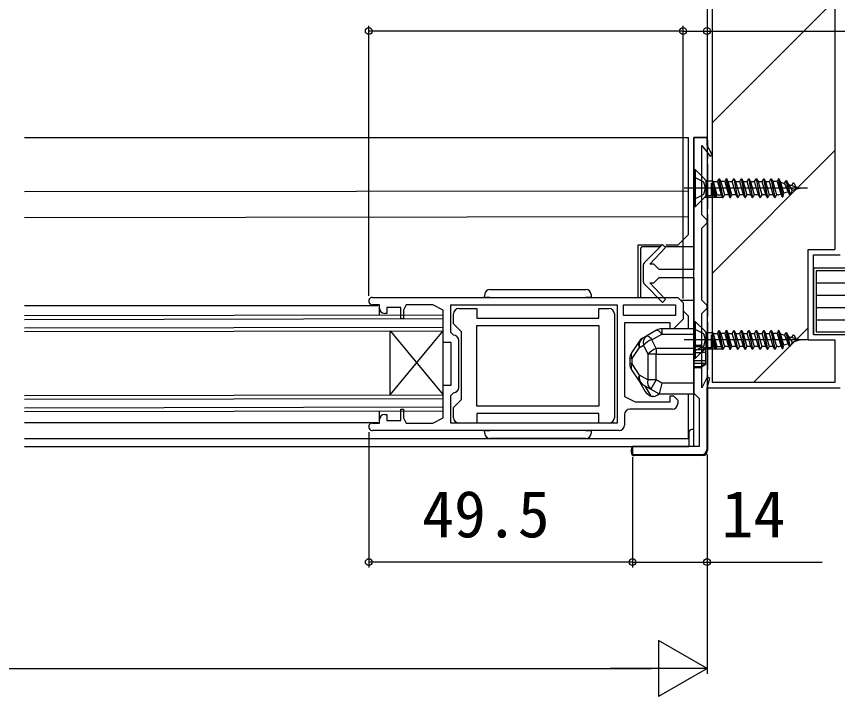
# Model space of a CAD drawing. Units: millimetres, scale not verified. Extents: x -525 to 525, y -780 to 776.
# Drawn here: x 80.4 to 234.5, y -612 to -484.4 of the extents above; entities that cross this region are included whole.
import ezdxf
from ezdxf.enums import TextEntityAlignment as Align

# ---------------------------------------------------------------- set-up
doc = ezdxf.new("R2010")
doc.units = ezdxf.units.MM
doc.header["$LTSCALE"] = 4
for name, color, linetype in [('0-2_YKK_11', 7, 'Continuous'), ('0-3_YKK_12', 2, 'Continuous'), ('0-4_YKK_13', 4, 'Continuous'), ('0-6_YKK_D', 6, 'Continuous'), ('0-8_YSS_K', 3, 'Continuous'), ('0-9_YSS_KE', 3, 'Continuous')]:
    doc.layers.add(name, color=color, linetype=linetype)
doc.styles.add('ＭＳ ゴシック', font='')
doc.styles.get('ＭＳ ゴシック').set_extended_font_data('MS Gothic')

msp = doc.modelspace()

# ---------------------------------------------------------------- linework, layer by layer
at = {"layer": '0-2_YKK_11'}
for p, q in [((207.501, -565.1), (207.501, -507.1)), ((198.001, -531.259), (198.001, -533.941)), ((192.601, -540.199), (192.601, -559.699)), ((163.401, -553.999), (163.401, -545.199)), ((194.501, -559.099), (194.501, -561.099)), ((203.501, -558.099), (195.501, -558.099)), ((193.501, -562.099), (147.201, -562.099))]:
    msp.add_line(p, q, dxfattribs=at)
for points in [[(207.501, -507.1), (207.501, -531.85), (201.001, -531.85), (200.501, -531.35), (200.001, -530.85), (199.283, -530.85), (202.197, -527.718), (201.619, -527.165), (198.287, -530.558)], [(210.001, -565.6), (210.001, -554.1), (210.499, -552.29), (210.042, -552.11), (209.001, -554.1), (209.001, -540.1), (209.501, -539.6), (210.001, -539.1), (210.001, -538.6), (209.501, -538.1), (209.001, -537.6), (209.001, -524.1), (209.501, -523.6), (210.001, -523.1), (210.001, -522.6), (209.501, -522.1), (209.001, -521.6), (209.001, -508.6), (210.565, -510.617), (210.978, -510.344), (210.001, -508.6), (210.001, -507.1), (207.501, -507.1)], [(198.287, -534.641), (201.619, -538.034), (202.197, -537.481), (199.283, -534.35), (200.001, -534.35), (200.501, -533.85), (201.001, -533.35), (207.501, -533.35), (207.501, -555.1), (208.001, -555.6), (208.501, -556.1), (208.501, -565.1), (196.001, -565.1), (196.001, -566.6), (209.001, -566.6)], [(147.201, -537.099), (204.501, -537.099), (205.501, -538.099), (205.501, -541.199), (203.701, -542.999), (203.101, -542.999), (203.101, -541.899), (194.501, -541.899), (194.501, -555.699), (196.501, -556.699), (203.101, -556.699), (203.101, -555.599), (203.701, -555.599), (204.501, -556.399), (204.501, -557.099)], [(148.501, -539.099), (148.501, -538.499), (147.201, -538.499)], [(149.501, -559.099), (149.901, -559.099), (149.901, -560.199), (152.501, -560.199), (152.501, -558.099), (153.001, -558.099), (153.001, -559.699), (153.501, -560.699), (158.501, -560.699), (160.501, -559.699), (160.501, -553.599), (162.001, -553.599), (162.001, -545.599), (160.501, -545.599), (160.501, -539.499), (158.501, -538.499), (153.501, -538.499), (153.001, -539.499), (153.001, -541.099), (152.501, -541.099), (152.501, -538.999), (149.901, -538.999), (149.901, -540.099), (149.501, -540.099)], [(161.901, -538.499), (193.101, -538.499), (193.101, -560.699), (161.901, -560.699), (161.901, -555.499), (162.401, -554.999)], [(162.401, -544.199), (161.901, -543.699), (161.901, -538.499)], [(163.401, -539.199), (166.801, -539.199), (166.801, -540.999)], [(166.801, -540.999), (189.701, -540.999), (189.701, -539.199), (191.601, -539.199)], [(162.401, -559.699), (162.401, -557.799), (163.901, -556.299), (163.901, -543.599), (162.401, -542.099), (162.401, -540.199)], [(191.601, -560.699), (189.701, -560.699), (189.701, -558.899), (166.801, -558.899), (166.801, -560.699), (163.401, -560.699)], [(147.201, -560.699), (148.501, -560.699), (148.501, -560.099)]]:
    msp.add_lwpolyline(points, dxfattribs=at)
for points in [[(194.301, -538.499), (204.101, -538.499), (204.101, -540.499), (194.301, -540.499)], [(166.801, -542.399), (189.701, -542.399), (189.701, -557.499), (166.801, -557.499)]]:
    msp.add_lwpolyline(points, close=True, dxfattribs=at)
for centre, radius, start, end in [((199.001, -531.259), 1, 135.51576, 180.00003), ((199.001, -533.941), 1, 179.99997, 224.48424), ((147.201, -537.799), 0.7, 89.99999, 270.00001), ((149.501, -539.099), 1, 180.00001, 269.99999), ((163.401, -540.199), 1, 90.00001, 179.99999), ((191.601, -540.199), 1, 0.00001, 89.99999), ((162.401, -545.199), 1, 0.00001, 89.99999), ((162.401, -553.999), 1, 270.00001, 359.99999), ((203.501, -557.099), 1, 270.00001, 359.99999), ((149.501, -560.099), 1, 90.00001, 179.99999), ((195.501, -559.099), 1, 90.00001, 179.99999), ((147.201, -561.399), 0.7, 89.99999, 270.00001), ((163.401, -559.699), 1, 180.00001, 269.99999), ((191.601, -559.699), 1, 270.00001, 359.99999), ((193.501, -561.099), 1, 270.00001, 359.99999), ((209.001, -565.6), 1, 270.00001, 359.99999)]:
    msp.add_arc(centre, radius, start, end, dxfattribs=at)
at = {"layer": '0-3_YKK_12'}
for p, q in [((81.871, -507.1), (206.501, -507.1)), ((206.501, -525.3), (206.501, -507.1)), ((81.871, -517.235), (206.501, -517.1)), ((206.501, -521.98), (81.871, -522.166)), ((204.501, -527.3), (206.501, -525.3)), ((204.501, -527.3), (202.272, -527.3)), ((81.871, -538.6), (148.301, -538.599)), ((148.5, -540.405), (148.501, -538.985)), ((81.871, -540.531), (160.501, -540.375)), ((160.501, -558.375), (160.501, -540.375)), ((205.501, -539.6), (206.501, -540.6)), ((206.501, -543), (206.501, -540.6)), ((81.871, -541.231), (160.501, -541.075)), ((81.871, -542.831), (160.501, -542.675)), ((81.871, -543.531), (160.501, -543.375)), ((150.5, -555.4), (160.501, -543.375)), ((150.5, -555.4), (150.5, -543.4)), ((150.5, -543.4), (160.501, -555.375)), ((81.871, -555.531), (160.501, -555.375)), ((81.871, -556.231), (160.501, -556.075)), ((206.501, -563.6), (206.501, -555.2)), ((81.871, -557.828), (160.501, -557.675)), ((81.871, -558.531), (160.501, -558.375)), ((148.501, -560.208), (148.501, -558.405)), ((81.871, -560.602), (148.298, -560.602)), ((81.871, -563.6), (206.501, -563.6)), ((81.871, -565.1), (196.577, -565.1))]:
    msp.add_line(p, q, dxfattribs=at)
msp.add_lwpolyline([(201.488, -527.3), (197.001, -527.3), (197.001, -537.098)], dxfattribs=at)
at = {"layer": '0-4_YKK_13'}
for p, q in [((207.501, -527.6), (207.501, -507.1)), ((207.501, -507.1), (209.601, -507.1)), ((210.101, -507.6), (210.101, -508.778)), ((210.101, -510.019), (210.101, -511)), ((210.101, -512), (210.101, -511)), ((209.617, -514.965), (207.751, -513.1)), ((210.101, -512), (210.101, -520.5)), ((209.851, -518), (209.851, -515.2)), ((211.083, -515.2), (211.62, -518.313)), ((211.167, -515.36), (211.867, -517.84)), ((211.936, -515.36), (212.636, -517.84)), ((223.136, -515.36), (223.836, -517.72)), ((224.101, -518.23), (223.401, -514.85)), ((223.501, -514.85), (224.201, -518.23)), ((224.536, -515.693), (225.236, -517.292)), ((224.801, -515.183), (225.501, -517.802)), ((224.901, -515.183), (225.601, -517.802)), ((225.286, -515.922), (225.986, -517.063)), ((228.848, -516.6), (205.713, -516.6)), ((210.851, -516.477), (211.236, -517.84)), ((214.036, -517.84), (213.267, -517.84)), ((215.436, -517.84), (214.667, -517.84)), ((216.836, -517.84), (216.067, -517.84)), ((218.236, -517.84), (217.467, -517.84)), ((219.636, -517.84), (218.867, -517.84)), ((221.036, -517.84), (220.267, -517.84)), ((222.436, -517.84), (221.667, -517.84)), ((223.326, -517.84), (223.067, -517.84)), ((207.751, -520.1), (209.617, -518.234)), ((212.795, -518.35), (209.666, -518.35)), ((212.901, -518.35), (213.001, -518.35)), ((214.301, -518.35), (214.401, -518.35)), ((215.701, -518.35), (215.801, -518.35)), ((217.101, -518.35), (217.201, -518.35)), ((218.501, -518.35), (218.601, -518.35)), ((219.901, -518.35), (220.001, -518.35)), ((221.301, -518.35), (221.401, -518.35)), ((222.701, -518.35), (222.801, -518.35)), ((210.101, -521.5), (210.101, -520.5)), ((210.101, -521.5), (210.101, -540.7)), ((197.501, -528.1), (197.501, -530.807)), ((201.193, -527.6), (198.001, -527.6)), ((207.501, -527.6), (202.272, -527.6)), ((197.501, -530.807), (197.501, -534.392)), ((197.501, -534.392), (197.501, -537.098)), ((169.278, -535.599), (187.223, -535.599)), ((168.251, -537.099), (168.28, -536.547)), ((169.25, -537.099), (168.251, -537.099)), ((169.25, -537.099), (187.252, -537.099)), ((205.002, -537.6), (207.501, -537.6)), ((207.501, -542.998), (207.501, -537.6)), ((210.101, -541.7), (210.101, -540.7)), ((209.617, -543.465), (207.751, -541.6)), ((210.101, -541.7), (210.101, -550.7)), ((199.661, -545.045), (201.532, -543.977)), ((207.501, -543), (201.532, -543)), ((201.532, -543), (201.532, -543.977)), ((201.532, -543.977), (207.501, -543.977)), ((207.501, -543.977), (207.501, -543)), ((209.851, -546.5), (209.851, -543.7)), ((211.083, -543.7), (211.62, -546.813)), ((211.167, -543.86), (211.867, -546.34)), ((211.936, -543.86), (212.636, -546.34)), ((223.136, -543.86), (223.836, -546.22)), ((224.101, -546.73), (223.401, -543.35)), ((223.501, -543.35), (224.201, -546.73)), ((224.801, -543.683), (225.501, -546.302)), ((224.901, -543.683), (225.601, -546.302)), ((197.239, -545.392), (195.837, -547.496)), ((228.848, -545.1), (205.713, -545.1)), ((210.851, -544.977), (211.236, -546.34)), ((224.536, -544.193), (225.236, -545.792)), ((225.286, -544.422), (225.986, -545.563)), ((195.939, -548.605), (197.341, -546.502)), ((197.341, -546.502), (198.1, -546.068)), ((198.1, -546.068), (198.9, -547.75)), ((200.462, -546.727), (200.462, -547.75)), ((207.501, -546.05), (208.785, -546.05)), ((208.785, -546.263), (207.501, -546.263)), ((207.501, -546.346), (208.935, -546.346)), ((209.801, -546.95), (207.501, -546.95)), ((207.751, -548.6), (209.617, -546.734)), ((208.785, -546.05), (208.785, -546.263)), ((208.935, -546.2), (209.801, -546.7)), ((208.935, -546.2), (208.935, -546.346)), ((208.935, -546.346), (209.801, -546.901)), ((212.795, -546.85), (209.666, -546.85)), ((209.801, -546.901), (209.801, -546.7)), ((209.801, -546.95), (209.801, -546.901)), ((209.801, -547.45), (209.801, -546.95)), ((212.901, -546.85), (213.001, -546.85)), ((214.036, -546.34), (213.267, -546.34)), ((214.301, -546.85), (214.401, -546.85)), ((215.436, -546.34), (214.667, -546.34)), ((215.701, -546.85), (215.801, -546.85)), ((216.836, -546.34), (216.067, -546.34)), ((217.101, -546.85), (217.201, -546.85)), ((218.236, -546.34), (217.467, -546.34)), ((218.501, -546.85), (218.601, -546.85)), ((219.636, -546.34), (218.867, -546.34)), ((219.901, -546.85), (220.001, -546.85)), ((221.036, -546.34), (220.267, -546.34)), ((221.301, -546.85), (221.401, -546.85)), ((222.436, -546.34), (221.667, -546.34)), ((222.701, -546.85), (222.801, -546.85)), ((223.326, -546.34), (223.067, -546.34)), ((195.501, -548.605), (195.501, -549.594)), ((195.939, -548.605), (195.501, -548.605)), ((195.939, -549.594), (195.939, -548.605)), ((200.462, -547.75), (207.501, -547.75)), ((207.501, -547.45), (208.935, -547.45)), ((207.501, -547.75), (207.501, -553.2)), ((208.935, -547.45), (208.935, -548.95)), ((195.939, -549.594), (195.501, -549.594)), ((197.341, -551.697), (195.939, -549.594)), ((207.501, -548.95), (208.935, -548.95)), ((207.501, -549.45), (209.801, -549.45)), ((207.501, -550.054), (208.935, -550.054)), ((208.785, -550.136), (207.501, -550.136)), ((208.785, -550.136), (208.785, -550.35)), ((208.935, -548.95), (209.801, -548.95)), ((209.801, -549.499), (208.935, -550.054)), ((209.801, -549.7), (208.935, -550.2)), ((208.935, -550.054), (208.935, -550.2)), ((209.801, -549.45), (209.801, -548.95)), ((209.801, -549.499), (209.801, -549.45)), ((209.801, -549.7), (209.801, -549.499)), ((195.837, -550.703), (197.239, -552.807)), ((198.9, -552.588), (197.341, -551.697)), ((208.785, -550.35), (207.501, -550.35)), ((210.101, -551.7), (210.101, -550.7)), ((210.101, -551.7), (210.101, -552.05)), ((197.385, -553), (198.393, -554.745)), ((200.462, -552.588), (198.9, -552.588)), ((200.462, -552.588), (199.47, -554.325)), ((201.532, -553.2), (200.462, -552.588)), ((207.501, -553.2), (201.532, -553.2)), ((197.911, -553.434), (199.47, -554.325)), ((199.488, -555.641), (198.362, -553.692)), ((199.47, -554.325), (201.001, -555.2)), ((210.101, -553.736), (210.101, -565.801)), ((200, -555.7), (199.7, -555.7)), ((207.501, -561.9), (207.501, -555.198)), ((187.252, -562.099), (169.25, -562.099)), ((187.252, -562.099), (188.251, -562.099)), ((188.251, -562.099), (188.222, -562.652)), ((206.601, -562.4), (206.601, -564.9)), ((207.501, -561.9), (207.101, -561.9)), ((187.223, -563.599), (169.278, -563.599)), ((195.801, -566.301), (195.801, -565.6)), ((196.302, -565.1), (206.601, -565.1)), ((206.601, -564.9), (206.601, -565.1)), ((209.103, -566.8), (196.3, -566.8))]:
    msp.add_line(p, q, dxfattribs=at)
for points in [[(207.751, -520.1), (207.501, -520.1), (207.501, -513.1), (207.751, -513.1)], [(207.751, -548.6), (207.501, -548.6), (207.501, -541.6), (207.751, -541.6)]]:
    msp.add_lwpolyline(points, close=True, dxfattribs=at)
for points in [[(207.501, -518.7), (209.417, -517.745), (209.702, -516.6), (209.417, -515.455), (207.501, -514.5)], [(210.182, -515.2), (211.083, -515.2), (211.167, -515.36), (211.936, -515.36), (212.201, -514.85), (212.301, -514.85), (212.567, -515.36), (213.267, -517.84), (213.001, -518.35), (212.301, -514.85)], [(210.182, -518), (210.759, -518), (210.851, -517.84), (210.851, -515.66), (211.447, -518.245), (211.236, -517.84), (210.851, -517.84)], [(211.447, -518.245), (211.62, -518.313), (211.867, -517.84), (212.636, -517.84), (212.901, -518.35), (212.201, -514.85)], [(213.601, -514.85), (213.336, -515.36), (212.567, -515.36)], [(213.336, -515.36), (214.036, -517.84), (214.301, -518.35), (213.601, -514.85), (213.701, -514.85), (214.401, -518.35), (214.667, -517.84), (213.967, -515.36), (213.701, -514.85)], [(213.967, -515.36), (214.736, -515.36), (215.001, -514.85), (215.101, -514.85), (215.367, -515.36), (216.067, -517.84), (215.801, -518.35), (215.101, -514.85)], [(215.001, -514.85), (215.701, -518.35), (215.436, -517.84), (214.736, -515.36)], [(215.367, -515.36), (216.136, -515.36), (216.401, -514.85), (216.501, -514.85), (216.767, -515.36), (217.467, -517.84), (217.201, -518.35), (216.501, -514.85)], [(216.401, -514.85), (217.101, -518.35), (216.836, -517.84), (216.136, -515.36)], [(216.767, -515.36), (217.536, -515.36), (217.801, -514.85), (217.901, -514.85), (218.167, -515.36), (218.867, -517.84), (218.601, -518.35), (217.901, -514.85)], [(217.801, -514.85), (218.501, -518.35), (218.236, -517.84), (217.536, -515.36)], [(218.167, -515.36), (218.936, -515.36), (219.201, -514.85), (219.301, -514.85), (219.567, -515.36), (220.267, -517.84), (220.001, -518.35), (219.301, -514.85)], [(219.201, -514.85), (219.901, -518.35), (219.636, -517.84), (218.936, -515.36)], [(219.567, -515.36), (220.336, -515.36), (220.601, -514.85), (220.701, -514.85), (220.967, -515.36), (221.667, -517.84), (221.401, -518.35), (220.701, -514.85)], [(220.601, -514.85), (221.301, -518.35), (221.036, -517.84), (220.336, -515.36)], [(220.967, -515.36), (221.736, -515.36), (222.001, -514.85), (222.101, -514.85), (222.367, -515.36), (223.067, -517.84), (222.801, -518.35), (222.101, -514.85)], [(222.001, -514.85), (222.701, -518.35), (222.436, -517.84), (221.736, -515.36)], [(223.797, -515.467), (224.536, -515.693), (224.801, -515.183), (224.901, -515.183), (225.286, -515.922), (227.501, -516.6), (225.986, -517.063), (225.601, -517.802), (225.501, -517.802), (225.236, -517.292), (224.385, -517.552), (223.767, -515.36), (223.501, -514.85), (223.401, -514.85), (223.136, -515.36), (222.367, -515.36)], [(225.936, -516.121), (226.201, -515.611), (226.301, -515.611), (226.686, -516.35)], [(223.56, -517.805), (223.836, -517.72), (224.101, -518.23), (224.201, -518.23), (224.385, -517.552)], [(188.222, -536.547), (188.251, -537.099), (187.252, -537.099)], [(200.54, -543.263), (198.669, -544.332), (197.911, -544.765)], [(200.54, -543.263), (200.617, -543.241), (200.713, -543.253), (200.824, -543.298), (200.948, -543.376), (201.084, -543.485), (201.228, -543.624), (201.379, -543.788), (201.532, -543.977)], [(207.501, -547.2), (209.417, -546.245), (209.702, -545.1), (209.417, -543.955), (207.501, -543)], [(207.501, -547.75), (207.501, -546.727), (207.501, -543.977)], [(210.182, -543.7), (211.083, -543.7), (211.167, -543.86), (211.936, -543.86), (212.201, -543.35), (212.301, -543.35), (212.567, -543.86), (213.267, -546.34), (213.001, -546.85), (212.301, -543.35)], [(211.447, -546.745), (211.62, -546.813), (211.867, -546.34), (212.636, -546.34), (212.901, -546.85), (212.201, -543.35)], [(213.601, -543.35), (213.336, -543.86), (212.567, -543.86)], [(213.336, -543.86), (214.036, -546.34), (214.301, -546.85), (213.601, -543.35), (213.701, -543.35), (214.401, -546.85), (214.667, -546.34), (213.967, -543.86), (213.701, -543.35)], [(213.967, -543.86), (214.736, -543.86), (215.001, -543.35), (215.101, -543.35), (215.367, -543.86), (216.067, -546.34), (215.801, -546.85), (215.101, -543.35)], [(215.001, -543.35), (215.701, -546.85), (215.436, -546.34), (214.736, -543.86)], [(215.367, -543.86), (216.136, -543.86), (216.401, -543.35), (216.501, -543.35), (216.767, -543.86), (217.467, -546.34), (217.201, -546.85), (216.501, -543.35)], [(216.401, -543.35), (217.101, -546.85), (216.836, -546.34), (216.136, -543.86)], [(216.767, -543.86), (217.536, -543.86), (217.801, -543.35), (217.901, -543.35), (218.167, -543.86), (218.867, -546.34), (218.601, -546.85), (217.901, -543.35)], [(217.801, -543.35), (218.501, -546.85), (218.236, -546.34), (217.536, -543.86)], [(218.167, -543.86), (218.936, -543.86), (219.201, -543.35), (219.301, -543.35), (219.567, -543.86), (220.267, -546.34), (220.001, -546.85), (219.301, -543.35)], [(219.201, -543.35), (219.901, -546.85), (219.636, -546.34), (218.936, -543.86)], [(219.567, -543.86), (220.336, -543.86), (220.601, -543.35), (220.701, -543.35), (220.967, -543.86), (221.667, -546.34), (221.401, -546.85), (220.701, -543.35)], [(220.601, -543.35), (221.301, -546.85), (221.036, -546.34), (220.336, -543.86)], [(220.967, -543.86), (221.736, -543.86), (222.001, -543.35), (222.101, -543.35), (222.367, -543.86), (223.067, -546.34), (222.801, -546.85), (222.101, -543.35)], [(222.001, -543.35), (222.701, -546.85), (222.436, -546.34), (221.736, -543.86)], [(223.797, -543.967), (224.536, -544.193), (224.801, -543.683), (224.901, -543.683), (225.286, -544.422), (227.501, -545.1), (225.986, -545.563), (225.601, -546.302), (225.501, -546.302), (225.236, -545.792), (224.385, -546.052), (223.767, -543.86), (223.501, -543.35), (223.401, -543.35), (223.136, -543.86), (222.367, -543.86)], [(198.669, -544.332), (198.747, -544.31), (198.842, -544.321), (198.953, -544.367), (199.078, -544.445), (199.213, -544.554), (199.358, -544.692), (199.508, -544.857), (199.661, -545.045)], [(207.501, -546.727), (200.462, -546.727), (199.661, -545.045)], [(210.182, -546.5), (210.759, -546.5), (210.851, -546.34), (210.851, -544.16), (211.447, -546.745), (211.236, -546.34), (210.851, -546.34)], [(225.936, -544.621), (226.201, -544.111), (226.301, -544.111), (226.686, -544.85)], [(208.785, -546.263), (208.812, -546.262), (208.837, -546.259), (208.869, -546.251), (208.903, -546.237), (208.933, -546.209), (208.935, -546.2)], [(223.56, -546.305), (223.836, -546.22), (224.101, -546.73), (224.201, -546.73), (224.385, -546.052)], [(200.462, -552.588), (200.462, -547.75), (198.9, -547.75), (198.9, -552.588)], [(209.801, -548.95), (209.801, -547.45), (208.935, -547.45)], [(208.935, -550.2), (208.923, -550.177), (208.907, -550.165), (208.864, -550.147), (208.839, -550.141), (208.806, -550.137), (208.785, -550.136)], [(201.532, -553.2), (201.001, -555.2), (207.501, -555.2), (207.501, -553.2)], [(168.28, -562.652), (168.251, -562.099), (169.25, -562.099)]]:
    msp.add_lwpolyline(points, dxfattribs=at)
for centre, radius, start, end in [((209.601, -507.6), 0.5, 0, 90), ((210.182, -514.4), 0.8, 224.99999, 269.99998), ((223.326, -517.04), 0.8, 269.99998, 286.99998), ((210.182, -518.8), 0.8, 90, 134.99999), ((198.001, -528.1), 0.5, 90, 180), ((169.278, -536.599), 1, 90, 177), ((187.223, -536.599), 1, 3, 90), ((201.532, -545), 2, 90, 119.74488), ((210.182, -542.9), 0.8, 224.99999, 269.99998), ((198.187, -545.864), 1.059, 153.53555, 217.00781), ((198.903, -546.502), 2, 119.74488, 146.30993), ((198.811, -546.022), 1.546, 125.60247, 198.08496), ((199.569, -545.589), 1.546, 125.60247, 198.08496), ((200.807, -548.498), 3.638, 108.35855, 138.09256), ((201.608, -550.18), 3.638, 108.35855, 138.09256), ((208.785, -546.2), 0.15, 0, 90), ((210.182, -547.3), 0.8, 90, 134.99999), ((223.326, -545.54), 0.8, 269.99998, 286.99998), ((197.501, -548.605), 2, 146.30993, 180), ((196.785, -547.968), 1.059, 153.53555, 217.00781), ((197.501, -549.594), 2, 180, 213.69007), ((196.785, -550.231), 1.059, 142.99219, 206.46445), ((208.785, -550.2), 0.15, 270, 0), ((198.187, -552.335), 1.059, 142.99219, 206.46445), ((198.811, -552.177), 1.546, 161.91504, 234.39753), ((198.903, -551.697), 2, 213.69007, 240.25512), ((200.37, -553.068), 1.546, 161.91504, 234.39753), ((200.125, -553.745), 2, 210, 251.40962), ((200.125, -553.745), 2, 251.40962, 257.71285), ((199.64, -553.732), 2, 280.36249, 312.83389), ((207.101, -562.4), 0.5, 90, 180), ((169.278, -562.599), 1, 183, 270), ((187.223, -562.599), 1, 270, 357)]:
    msp.add_arc(centre, radius, start, end, dxfattribs=at)
for centre, major_axis, ratio, start_param, end_param in [((196.302, -565.6), (-0.501, 0), 0.998135, 4.712389, 6.2831853), ((196.302, -566.299), (0.355, 0.355), 0.99628, 2.358058, 3.9251274), ((209.099, -565.798), (0.71, -0.71), 0.99628, 5.4996506, 7.06672)]:
    msp.add_ellipse(centre, major_axis=major_axis, ratio=ratio, start_param=start_param, end_param=end_param, dxfattribs=at)
at = {"layer": '0-6_YKK_D'}
for p, q in [((146.501, -536.799), (146.501, -486.1)), ((205.501, -537.306), (205.501, -486.1)), ((205.501, -537.306), (205.501, -486.1)), ((205.501, -487.1), (146.501, -487.1)), ((146.501, -562.399), (146.501, -587.8)), ((196.001, -567.1), (196.001, -587.8)), ((196.001, -567.1), (196.001, -587.8)), ((210.001, -566.6), (210.001, -607.8)), ((210.001, -566.6), (210.001, -587.8)), ((196.001, -586.8), (146.501, -586.8)), ((210.001, -606.8), (200.908, -601.55)), ((200.908, -601.55), (200.908, -612.05)), ((-199.499, -606.8), (199.501, -606.8)), ((210.001, -606.8), (191.814, -606.8)), ((210.001, -606.8), (200.908, -612.05))]:
    msp.add_line(p, q, dxfattribs=at)
for points in [[(205.501, -487.1), (210.001, -487.1), (236.051, -487.1)], [(196.001, -586.8), (210.001, -586.8), (231.619, -586.8)]]:
    msp.add_lwpolyline(points, dxfattribs=at)
for centre in [(146.501, -487.1), (205.501, -487.1), (205.501, -487.1), (210.001, -487.1), (146.501, -586.8), (196.001, -586.8), (196.001, -586.8), (210.001, -586.8)]:
    msp.add_circle(centre, 0.637, dxfattribs=at)
at = {"layer": '0-8_YSS_K'}
for p, q in [((234.001, -450.099), (234.001, -528.099)), ((211.001, -553.099), (211.001, -465.099)), ((234.001, -481.246), (211.001, -504.246)), ((234.001, -509.531), (211.001, -532.531)), ((229.001, -528.099), (234.001, -528.099)), ((229.001, -545.099), (229.001, -528.099)), ((230.501, -534.399), (332.51, -534.399)), ((230.501, -536.699), (332.51, -536.699)), ((230.501, -538.999), (332.51, -538.999)), ((230.501, -541.299), (332.51, -541.299)), ((229.001, -542.815), (218.717, -553.099)), ((229.001, -545.099), (234.001, -545.099)), ((234.001, -545.099), (234.001, -553.099)), ((234.001, -553.099), (211.001, -553.099))]:
    msp.add_line(p, q, dxfattribs=at)
for points in [[(332.51, -531.599), (230.001, -531.599), (230.001, -544.099), (332.51, -544.099)], [(332.51, -532.099), (230.501, -532.099), (230.501, -543.599), (332.51, -543.599)]]:
    msp.add_lwpolyline(points, dxfattribs=at)
at = {"layer": '0-9_YSS_KE'}
for p, q in [((210.001, -464.099), (210.001, -554.099)), ((230.001, -529.099), (235.001, -529.099)), ((230.001, -544.099), (230.001, -529.099)), ((230.001, -544.099), (235.001, -544.099)), ((210.001, -554.099), (235.001, -554.099))]:
    msp.add_line(p, q, dxfattribs=at)

# ---------------------------------------------------------------- texts
at = {"layer": '0-6_YKK_D', "style": 'ＭＳ ゴシック'}
for s, p in [('49.5', (156.524, -584.8)), ('14', (212.71, -584.8))]:
    msp.add_text(s, height=8.798, dxfattribs=at).set_placement(p, align=Align.BOTTOM_LEFT)

doc.saveas('drawing.dxf')
